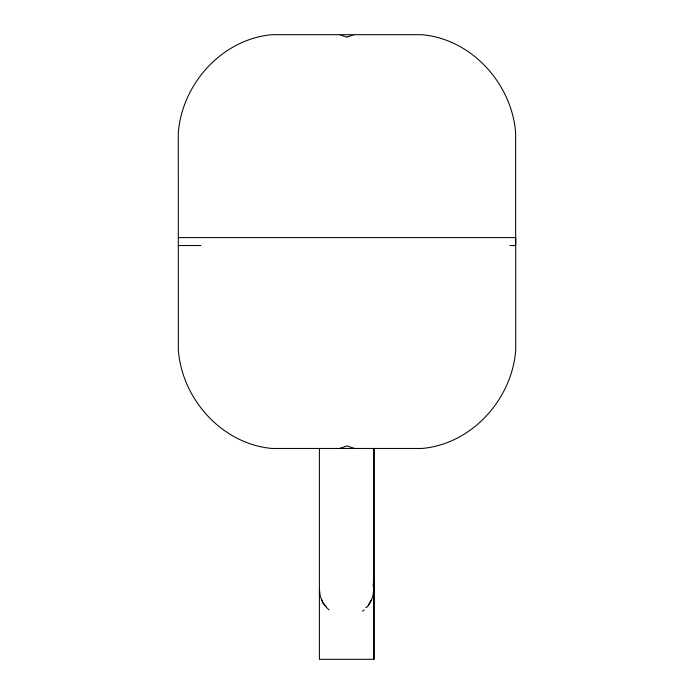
<?xml version="1.0" encoding="UTF-8"?>
<svg xmlns="http://www.w3.org/2000/svg" width="694" height="694" viewBox="0 0 694 694"><rect width="100%" height="100%" fill="white"/><g stroke="black" fill="none" stroke-linecap="round" stroke-linejoin="round"><path stroke-width="1.04" d="M373.658 593.032L374.187 589.015L373.259 581.988M371.49 599.633L368.297 605.047M366.987 607.077C372.409 601.047 374.725 592.39 373.051 584.452M362.537 611.145L364.15 609.913M339.513 448.454L347.035 445.964L354.547 448.454M365.755 607.345L366.527 607.233M339.253 34.7L271.883 34.7C222.019 39.202 181.949 83.939 178.289 133.092L178.349 350.054C182.01 399.215 222.08 443.952 271.944 448.454L422.117 448.454C471.981 443.952 512.051 399.215 515.711 350.054L515.711 237.6L178.349 237.6M354.686 34.7L422.056 34.7C471.92 39.202 511.99 83.939 515.651 133.092L515.651 245.546L509.899 245.546M178.289 245.546L200.887 245.546M328.956 609.913L326.119 607.077M326.57 607.233L323.031 602.869L321.617 599.633M324.879 605.463L323.031 603.051L320.316 596.502L319.396 589.475M374.187 448.454L374.187 659.3L319.396 659.3L319.396 448.454M373.71 448.454L373.71 659.3M348.032 36.626L346.965 37.181L339.453 34.7L354.487 34.7L348.032 36.626"/></g></svg>
